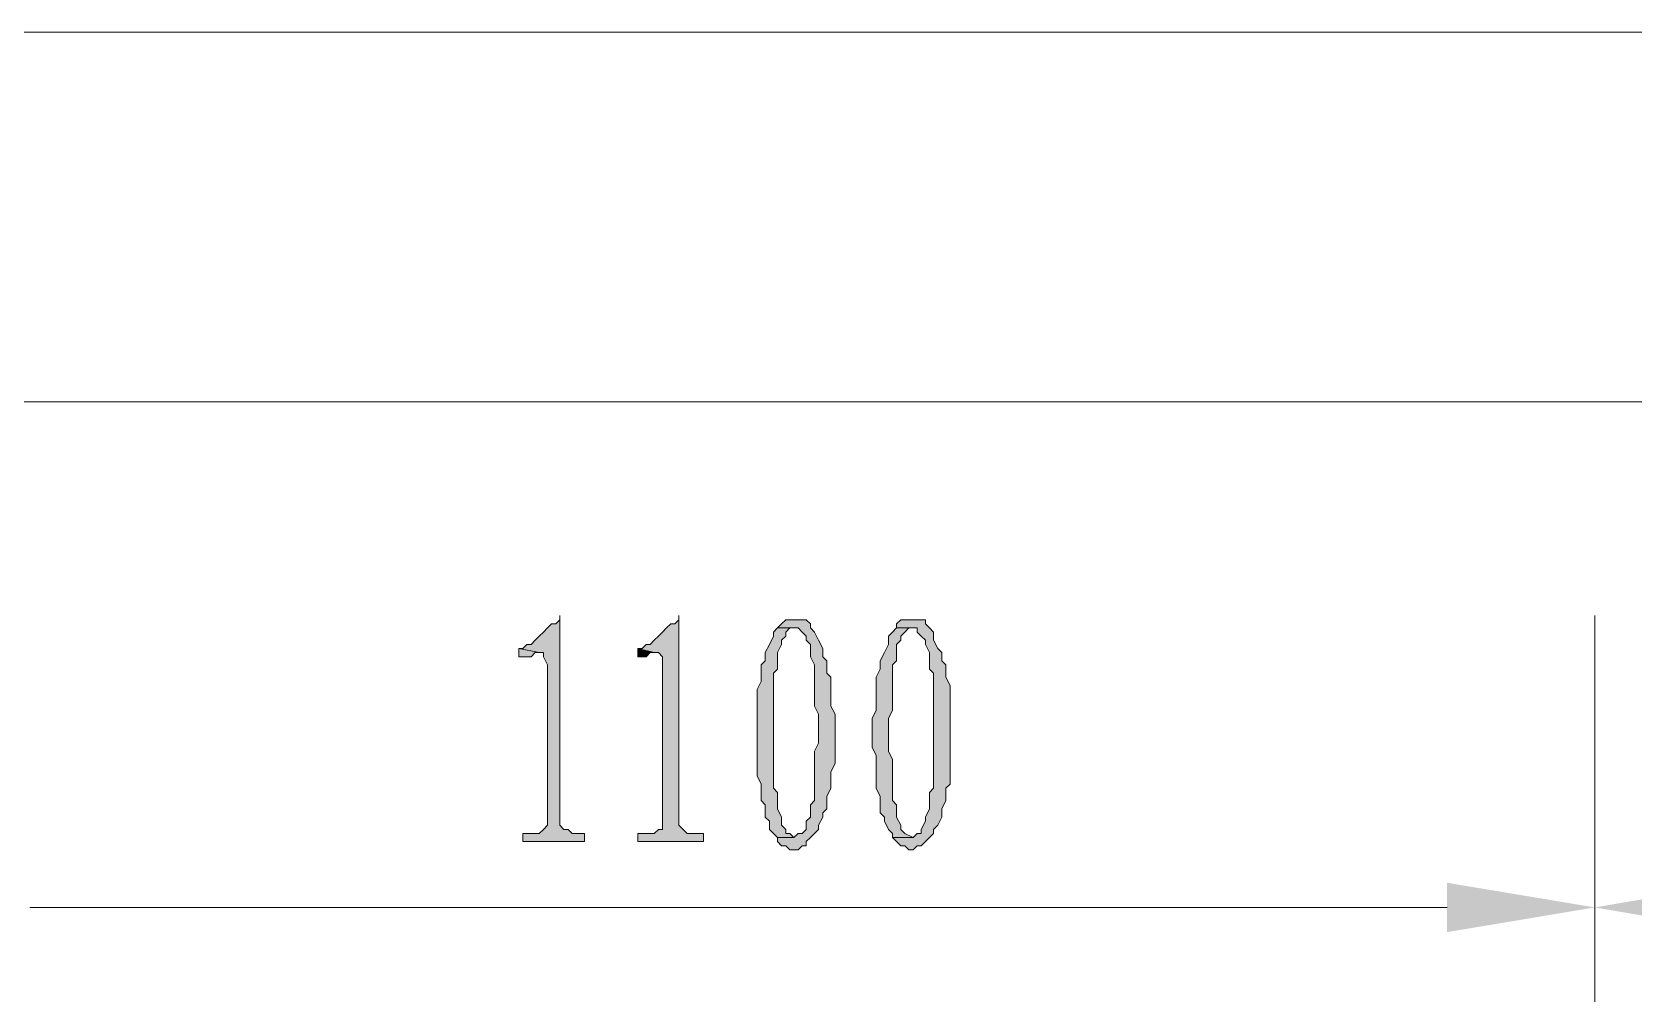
# Model space of a CAD drawing. Header units: millimetres. Extents: x 24 to 410, y 10 to 282.
# Drawn here: x 273.37 to 289.88, y 172.13 to 182.12 of the extents above; entities that cross this region are included whole.
import ezdxf

# ---------------------------------------------------------------- set-up
doc = ezdxf.new("R2010")
doc.units = ezdxf.units.MM

msp = doc.modelspace()

# ---------------------------------------------------------------- hatches: boundary and pattern name
h = msp.add_hatch(color=256)
h.dxf.hatch_style = 2
h.paths.add_polyline_path([(278.807333, 176.106667), (278.807333, 176.064333), (278.765, 176.022), (278.722667, 176.022), (278.680333, 175.979667), (278.638, 175.937333), (278.595667, 175.895), (278.553333, 175.852667), (278.511, 175.810333), (278.468667, 175.810333), (278.426333, 175.768), (278.384, 175.768), (278.595667, 175.725667), (278.638, 175.725667), (278.638, 175.683333), (278.680333, 175.598667), (278.680333, 173.947667), (278.638, 173.905333), (278.595667, 173.863), (278.426333, 173.863), (278.426333, 173.778333), (279.061333, 173.778333), (279.061333, 173.863), (278.934333, 173.863), (278.892, 173.905333), (278.849667, 173.905333), (278.807333, 173.947667)])
h = msp.add_hatch(color=256)
h.dxf.hatch_style = 2
h.paths.add_polyline_path([(280.035, 176.106667), (280.035, 176.064333), (279.992667, 176.022), (279.950333, 176.022), (279.908, 175.979667), (279.865667, 175.937333), (279.823333, 175.895), (279.781, 175.852667), (279.738667, 175.810333), (279.696333, 175.810333), (279.654, 175.768), (279.611667, 175.768), (279.781, 175.725667), (279.823333, 175.725667), (279.865667, 175.683333), (279.865667, 173.905333), (279.823333, 173.905333), (279.781, 173.863), (279.611667, 173.863), (279.611667, 173.778333), (280.289, 173.778333), (280.289, 173.863), (280.119667, 173.863), (280.077333, 173.905333), (280.035, 173.947667)])
h = msp.add_hatch(color=256)
h.dxf.hatch_style = 2
h.paths.add_polyline_path([(281.220333, 176.064333), (281.135667, 176.064333), (281.093333, 176.022), (281.051, 175.979667), (281.262667, 175.979667), (281.305, 175.937333), (281.347333, 175.895), (281.347333, 175.852667), (281.389667, 175.810333), (281.389667, 175.683333), (281.432, 175.598667), (281.432, 175.175333), (281.474333, 175.090667), (281.474333, 174.879), (281.474333, 174.794333), (281.432, 174.709667), (281.432, 174.201667), (281.389667, 174.159333), (281.389667, 174.032333), (281.347333, 173.99), (281.347333, 173.905333), (281.305, 173.863), (281.262667, 173.863), (281.220333, 173.820667), (281.051, 173.820667), (281.051, 173.778333), (281.093333, 173.736), (281.135667, 173.736), (281.178, 173.693667), (281.262667, 173.693667), (281.305, 173.736), (281.347333, 173.736), (281.347333, 173.778333), (281.389667, 173.820667), (281.432, 173.863), (281.474333, 173.905333), (281.474333, 173.947667), (281.516667, 174.032333), (281.516667, 174.074667), (281.559, 174.117), (281.559, 174.244), (281.601333, 174.328667), (281.601333, 174.498), (281.643667, 174.582667), (281.643667, 175.090667), (281.601333, 175.175333), (281.601333, 175.471667), (281.559, 175.514), (281.559, 175.641), (281.516667, 175.683333), (281.516667, 175.768), (281.474333, 175.852667), (281.432, 175.937333), (281.389667, 175.979667), (281.389667, 176.022), (281.347333, 176.064333)])
h = msp.add_hatch(color=256)
h.dxf.hatch_style = 2
h.paths.add_polyline_path([(282.448, 176.064333), (282.321, 176.064333), (282.278667, 176.022), (282.278667, 175.979667), (282.448, 175.979667), (282.490333, 175.979667), (282.490333, 175.937333), (282.532667, 175.895), (282.575, 175.852667), (282.575, 175.810333), (282.617333, 175.725667), (282.617333, 175.556333), (282.659667, 175.514), (282.659667, 174.879), (282.659667, 174.328667), (282.617333, 174.286333), (282.617333, 174.117), (282.575, 174.032333), (282.575, 173.99), (282.532667, 173.905333), (282.532667, 173.863), (282.490333, 173.863), (282.448, 173.820667), (282.236333, 173.820667), (282.278667, 173.778333), (282.321, 173.736), (282.363333, 173.736), (282.405667, 173.693667), (282.448, 173.693667), (282.490333, 173.736), (282.532667, 173.736), (282.575, 173.778333), (282.617333, 173.820667), (282.659667, 173.863), (282.659667, 173.905333), (282.702, 173.947667), (282.744333, 174.032333), (282.744333, 174.117), (282.786667, 174.201667), (282.786667, 174.328667), (282.829, 174.371), (282.829, 175.387), (282.786667, 175.471667), (282.786667, 175.598667), (282.744333, 175.641), (282.744333, 175.725667), (282.702, 175.768), (282.659667, 175.852667), (282.659667, 175.937333), (282.617333, 175.979667), (282.575, 176.022), (282.575, 176.064333), (282.532667, 176.064333)])
h = msp.add_hatch(color=256)
h.dxf.hatch_style = 2
h.paths.add_polyline_path([(281.051, 175.979667), (281.008667, 175.937333), (281.008667, 175.895), (280.966333, 175.810333), (280.924, 175.725667), (280.924, 175.641), (280.881667, 175.598667), (280.881667, 175.429333), (280.839333, 175.344667), (280.839333, 174.455667), (280.881667, 174.371), (280.881667, 174.328667), (280.881667, 174.244), (280.881667, 174.201667), (280.924, 174.159333), (280.924, 174.032333), (280.966333, 173.99), (280.966333, 173.905333), (281.008667, 173.863), (281.051, 173.820667), (281.220333, 173.820667), (281.178, 173.863), (281.135667, 173.863), (281.135667, 173.905333), (281.093333, 173.947667), (281.093333, 174.032333), (281.051, 174.117), (281.051, 174.286333), (281.008667, 174.328667), (281.008667, 175.514), (281.051, 175.556333), (281.051, 175.725667), (281.093333, 175.810333), (281.093333, 175.852667), (281.135667, 175.895), (281.135667, 175.937333), (281.178, 175.979667), (281.220333, 175.979667)])
h = msp.add_hatch(color=256)
h.dxf.hatch_style = 2
h.paths.add_polyline_path([(282.278667, 175.979667), (282.236333, 175.937333), (282.194, 175.895), (282.194, 175.810333), (282.151667, 175.725667), (282.109333, 175.641), (282.109333, 175.556333), (282.067, 175.471667), (282.067, 175.133), (282.024667, 175.048333), (282.024667, 174.752), (282.067, 174.667333), (282.067, 174.328667), (282.109333, 174.244), (282.109333, 174.074667), (282.151667, 174.032333), (282.151667, 173.99), (282.194, 173.905333), (282.236333, 173.863), (282.236333, 173.820667), (282.448, 173.820667), (282.363333, 173.863), (282.321, 173.905333), (282.321, 173.947667), (282.278667, 174.032333), (282.278667, 174.159333), (282.236333, 174.201667), (282.236333, 174.625), (282.194, 174.709667), (282.194, 175.048333), (282.236333, 175.133), (282.236333, 175.598667), (282.278667, 175.641), (282.278667, 175.810333), (282.321, 175.852667), (282.321, 175.895), (282.363333, 175.937333), (282.405667, 175.979667), (282.448, 175.979667)])
h = msp.add_hatch(color=256)
h.dxf.hatch_style = 2
h.paths.add_polyline_path([(278.384, 175.768), (278.384, 175.683333), (278.468667, 175.683333), (278.511, 175.683333), (278.553333, 175.725667), (278.595667, 175.725667)])
h = msp.add_hatch(color=256)
h.dxf.hatch_style = 2
h.paths.add_polyline_path([(279.611667, 175.768), (279.611667, 175.683333), (279.654, 175.683333), (279.696333, 175.683333), (279.738667, 175.725667), (279.781, 175.725667)])
h = msp.add_hatch(color=256)
h.dxf.hatch_style = 2
h.paths.add_polyline_path([(287.951333, 173.355), (287.951333, 172.847), (289.475333, 173.101)])
h = msp.add_hatch(color=256)
h.dxf.hatch_style = 2
h.paths.add_polyline_path([(290.957, 173.355), (290.957, 172.847), (289.475333, 173.101)])

# ---------------------------------------------------------------- linework, layer by layer
at = {"lineweight": 0}
for points in [[(157.353, 182.118), (394.377333, 182.118)], [(394.377333, 178.308), (245.364, 178.308)], [(289.475333, 176.106667), (289.475333, 172.127333)], [(289.475333, 176.106667), (289.475333, 172.127333)], [(287.951333, 173.101), (273.346333, 173.101)]]:
    msp.add_lwpolyline(points, dxfattribs=at)
for points in [[(278.807333, 176.106667), (278.807333, 176.064333), (278.765, 176.022), (278.722667, 176.022), (278.680333, 175.979667), (278.638, 175.937333), (278.595667, 175.895), (278.553333, 175.852667), (278.511, 175.810333), (278.468667, 175.810333), (278.426333, 175.768), (278.384, 175.768), (278.595667, 175.725667), (278.638, 175.725667), (278.638, 175.683333), (278.680333, 175.598667), (278.680333, 173.947667), (278.638, 173.905333), (278.595667, 173.863), (278.426333, 173.863), (278.426333, 173.778333), (279.061333, 173.778333), (279.061333, 173.863), (278.934333, 173.863), (278.892, 173.905333), (278.849667, 173.905333), (278.807333, 173.947667)], [(280.035, 176.106667), (280.035, 176.064333), (279.992667, 176.022), (279.950333, 176.022), (279.908, 175.979667), (279.865667, 175.937333), (279.823333, 175.895), (279.781, 175.852667), (279.738667, 175.810333), (279.696333, 175.810333), (279.654, 175.768), (279.611667, 175.768), (279.781, 175.725667), (279.823333, 175.725667), (279.865667, 175.683333), (279.865667, 173.905333), (279.823333, 173.905333), (279.781, 173.863), (279.611667, 173.863), (279.611667, 173.778333), (280.289, 173.778333), (280.289, 173.863), (280.119667, 173.863), (280.077333, 173.905333), (280.035, 173.947667)], [(281.220333, 176.064333), (281.135667, 176.064333), (281.093333, 176.022), (281.051, 175.979667), (281.262667, 175.979667), (281.305, 175.937333), (281.347333, 175.895), (281.347333, 175.852667), (281.389667, 175.810333), (281.389667, 175.683333), (281.432, 175.598667), (281.432, 175.175333), (281.474333, 175.090667), (281.474333, 174.879), (281.474333, 174.794333), (281.432, 174.709667), (281.432, 174.201667), (281.389667, 174.159333), (281.389667, 174.032333), (281.347333, 173.99), (281.347333, 173.905333), (281.305, 173.863), (281.262667, 173.863), (281.220333, 173.820667), (281.051, 173.820667), (281.051, 173.778333), (281.093333, 173.736), (281.135667, 173.736), (281.178, 173.693667), (281.262667, 173.693667), (281.305, 173.736), (281.347333, 173.736), (281.347333, 173.778333), (281.389667, 173.820667), (281.432, 173.863), (281.474333, 173.905333), (281.474333, 173.947667), (281.516667, 174.032333), (281.516667, 174.074667), (281.559, 174.117), (281.559, 174.244), (281.601333, 174.328667), (281.601333, 174.498), (281.643667, 174.582667), (281.643667, 175.090667), (281.601333, 175.175333), (281.601333, 175.471667), (281.559, 175.514), (281.559, 175.641), (281.516667, 175.683333), (281.516667, 175.768), (281.474333, 175.852667), (281.432, 175.937333), (281.389667, 175.979667), (281.389667, 176.022), (281.347333, 176.064333)], [(282.448, 176.064333), (282.321, 176.064333), (282.278667, 176.022), (282.278667, 175.979667), (282.448, 175.979667), (282.490333, 175.979667), (282.490333, 175.937333), (282.532667, 175.895), (282.575, 175.852667), (282.575, 175.810333), (282.617333, 175.725667), (282.617333, 175.556333), (282.659667, 175.514), (282.659667, 174.879), (282.659667, 174.328667), (282.617333, 174.286333), (282.617333, 174.117), (282.575, 174.032333), (282.575, 173.99), (282.532667, 173.905333), (282.532667, 173.863), (282.490333, 173.863), (282.448, 173.820667), (282.236333, 173.820667), (282.278667, 173.778333), (282.321, 173.736), (282.363333, 173.736), (282.405667, 173.693667), (282.448, 173.693667), (282.490333, 173.736), (282.532667, 173.736), (282.575, 173.778333), (282.617333, 173.820667), (282.659667, 173.863), (282.659667, 173.905333), (282.702, 173.947667), (282.744333, 174.032333), (282.744333, 174.117), (282.786667, 174.201667), (282.786667, 174.328667), (282.829, 174.371), (282.829, 175.387), (282.786667, 175.471667), (282.786667, 175.598667), (282.744333, 175.641), (282.744333, 175.725667), (282.702, 175.768), (282.659667, 175.852667), (282.659667, 175.937333), (282.617333, 175.979667), (282.575, 176.022), (282.575, 176.064333), (282.532667, 176.064333)], [(281.051, 175.979667), (281.008667, 175.937333), (281.008667, 175.895), (280.966333, 175.810333), (280.924, 175.725667), (280.924, 175.641), (280.881667, 175.598667), (280.881667, 175.429333), (280.839333, 175.344667), (280.839333, 174.455667), (280.881667, 174.371), (280.881667, 174.328667), (280.881667, 174.244), (280.881667, 174.201667), (280.924, 174.159333), (280.924, 174.032333), (280.966333, 173.99), (280.966333, 173.905333), (281.008667, 173.863), (281.051, 173.820667), (281.220333, 173.820667), (281.178, 173.863), (281.135667, 173.863), (281.135667, 173.905333), (281.093333, 173.947667), (281.093333, 174.032333), (281.051, 174.117), (281.051, 174.286333), (281.008667, 174.328667), (281.008667, 175.514), (281.051, 175.556333), (281.051, 175.725667), (281.093333, 175.810333), (281.093333, 175.852667), (281.135667, 175.895), (281.135667, 175.937333), (281.178, 175.979667), (281.220333, 175.979667)], [(282.278667, 175.979667), (282.236333, 175.937333), (282.194, 175.895), (282.194, 175.810333), (282.151667, 175.725667), (282.109333, 175.641), (282.109333, 175.556333), (282.067, 175.471667), (282.067, 175.133), (282.024667, 175.048333), (282.024667, 174.752), (282.067, 174.667333), (282.067, 174.328667), (282.109333, 174.244), (282.109333, 174.074667), (282.151667, 174.032333), (282.151667, 173.99), (282.194, 173.905333), (282.236333, 173.863), (282.236333, 173.820667), (282.448, 173.820667), (282.363333, 173.863), (282.321, 173.905333), (282.321, 173.947667), (282.278667, 174.032333), (282.278667, 174.159333), (282.236333, 174.201667), (282.236333, 174.625), (282.194, 174.709667), (282.194, 175.048333), (282.236333, 175.133), (282.236333, 175.598667), (282.278667, 175.641), (282.278667, 175.810333), (282.321, 175.852667), (282.321, 175.895), (282.363333, 175.937333), (282.405667, 175.979667), (282.448, 175.979667)], [(278.384, 175.768), (278.384, 175.683333), (278.468667, 175.683333), (278.511, 175.683333), (278.553333, 175.725667), (278.595667, 175.725667)], [(279.611667, 175.768), (279.611667, 175.683333), (279.654, 175.683333), (279.696333, 175.683333), (279.738667, 175.725667), (279.781, 175.725667)]]:
    msp.add_lwpolyline(points, close=True, dxfattribs=at)

doc.saveas('drawing.dxf')
